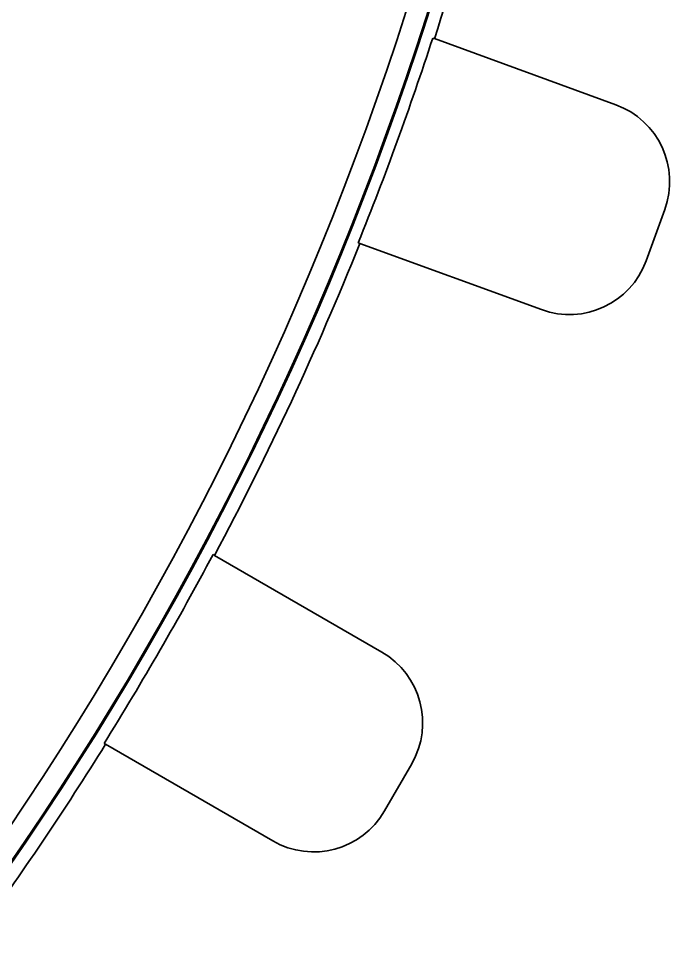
# Model space of a CAD drawing. Header units: millimetres. Extents: x 158 to 1533, y 732 to 1642.
# Drawn here: x 621.27 to 645.18, y 920.27 to 953.92 of the extents above; entities that cross this region are included whole.
import ezdxf

# ---------------------------------------------------------------- set-up
doc = ezdxf.new("R2010")
doc.units = ezdxf.units.MM
doc.layers.add('1', color=7, linetype='Continuous', true_color=0xffffff)

msp = doc.modelspace()

# ---------------------------------------------------------------- linework, layer by layer
at = {"layer": '1', "color": 7, "linetype": 'Continuous', "lineweight": 35}
for p, q in [((643.206, 950.753), (636.542, 953.179)), ((644.315, 945.029), (644.999, 946.908)), ((633.806, 945.661), (640.47, 943.236)), ((634.612, 930.673), (628.47, 934.219)), ((624.47, 927.291), (630.612, 923.745)), ((634.71, 924.843), (635.71, 926.575))]:
    msp.add_line(p, q, dxfattribs=at)
for centre, radius, start, end in [((524.151, 989.829), 117.679, 324.08709, 35.91291), ((524.151, 989.829), 117.719, 324.08709, 35.91291), ((524.151, 989.829), 116.916, 324.08709, 35.91291), ((524.151, 989.829), 101.63, 319.76413, 40.23587), ((524.151, 989.829), 101.669, 319.76413, 40.23587), ((524.151, 989.829), 101.914, 319.69906, 40.30094), ((524.151, 989.829), 100.867, 319.76413, 40.23587), ((524.151, 989.829), 118.216, 341.93905, 348.06095), ((524.151, 989.829), 118.153, 338.05991, 341.94009), ((642.18, 947.934), 3, 340, 70), ((524.151, 989.829), 118.216, 331.93905, 338.06095), ((641.496, 946.055), 3, 250, 340), ((524.151, 989.829), 118.153, 328.05991, 331.94009), ((633.112, 928.075), 3, 330, 60), ((524.151, 989.829), 118.216, 323.95497, 328.06095), ((632.112, 926.343), 3, 240, 330)]:
    msp.add_arc(centre, radius, start, end, dxfattribs=at)
for points in [[(636.542, 953.179), (636.522, 953.186), (636.503, 953.193), (636.483, 953.2)], [(633.747, 945.683), (633.766, 945.676), (633.786, 945.669), (633.806, 945.661)], [(628.47, 934.219), (628.452, 934.23), (628.434, 934.24), (628.416, 934.251)], [(624.416, 927.323), (624.434, 927.312), (624.452, 927.302), (624.47, 927.291)]]:
    msp.add_open_spline(points, degree=3, dxfattribs=at)

doc.saveas('drawing.dxf')
